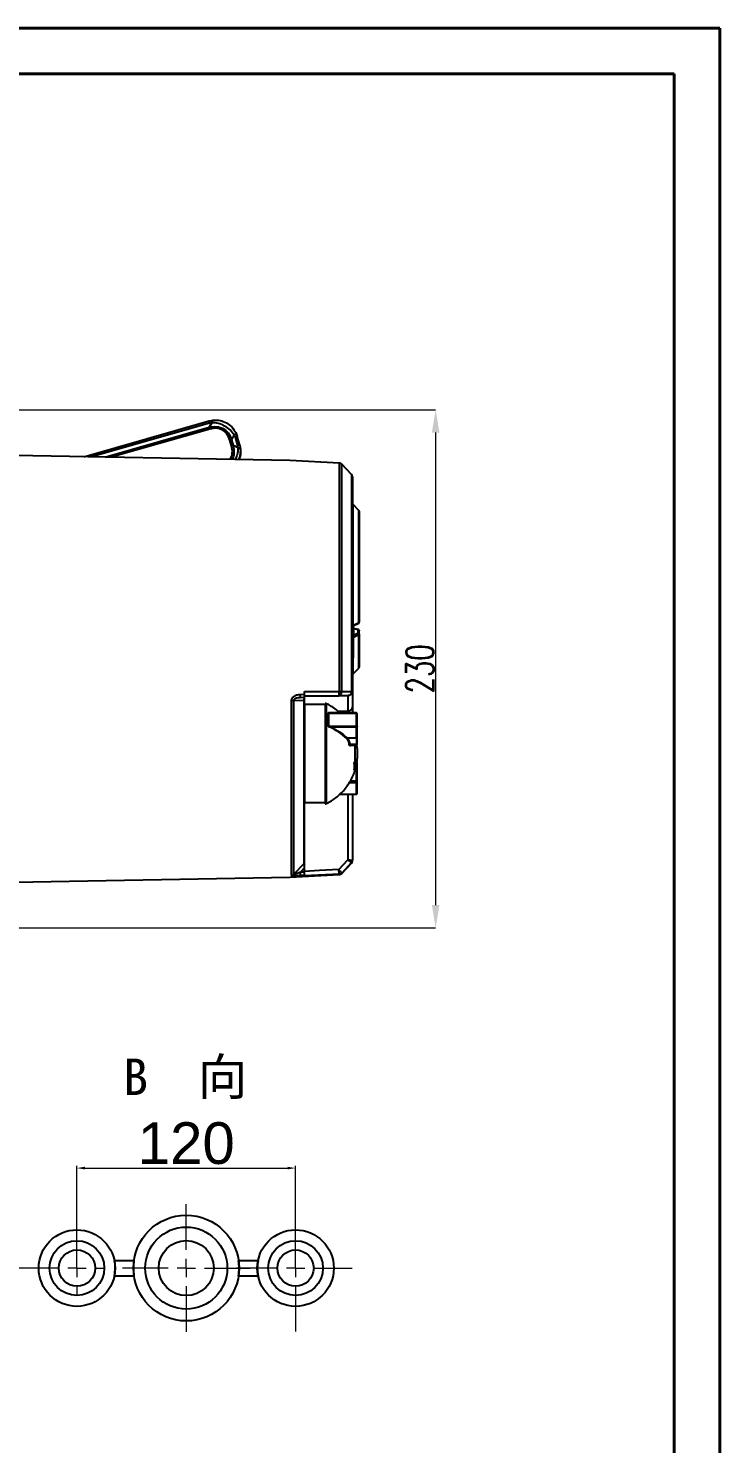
# Model space of a CAD drawing. Header units: millimetres. Extents: x 2379 to 4059, y 879 to 2067.
# Drawn here: x 3755 to 4059, y 1446 to 2067 of the extents above; entities that cross this region are included whole.
import ezdxf

# ---------------------------------------------------------------- set-up
doc = ezdxf.new("R2010")
doc.units = ezdxf.units.MM
doc.linetypes.add('CENTER2', pattern=[28.575, 19.05, -3.175, 3.175, -3.175])
for name, color, linetype, lineweight in [('AM_5', 3, 'Continuous', 25), ('FORMAT', 7, 'Continuous', 18), ('中心线', 1, 'CENTER2', 13), ('文字', 7, 'Continuous', 13), ('标注', 3, 'Continuous', 13), ('粗实线', 7, 'Continuous', 40)]:
    doc.layers.add(name, color=color, linetype=linetype, lineweight=lineweight)
doc.styles.add('SLDTEXTSTYLE1', font='txt.shx', dxfattribs={"width": 0.7, "bigfont": 'gbcbig.shx'})
doc.styles.get("Standard").update_dxf_attribs({"font": 'arial.ttf'})
doc.styles.add('STYLE1', font='txt.shx', dxfattribs={"width": 0.8, "height": 3, "bigfont": 'hzdx.shx'})
doc.dimstyles.new('AM_ISO', dxfattribs={"dimtxt": 3.5, "dimasz": 3.5, "dimexe": 1, "dimexo": 1, "dimgap": 1.5, "dimtad": 1, "dimdsep": 46, "dimtxsty": 'Standard', "dimcen": 0, "dimclrd": 256, "dimclre": 256, "dimclrt": 2, "dimadec": 0, "dimazin": 2, "dimtp": 0.1, "dimtm": 0.1, "dimtfac": 0.71, "dimtdec": 3, "dimtmove": 0, "dimatfit": 3, "dimfxl": 0, "dimlwd": -1, "dimlwe": -1, "dimarcsym": 0})
doc.dimstyles.new('SLDDIMSTYLE12$0', dxfattribs={"dimtxt": 12, "dimasz": 10, "dimexe": 0, "dimexo": 0.0625, "dimgap": 0.875, "dimtad": 1, "dimdec": 1, "dimlfac": 1.8, "dimrnd": 1e-09, "dimzin": 12, "dimdsep": 46, "dimtxsty": 'SLDTEXTSTYLE1', "dimcen": 0.09, "dimdle": 8.16, "dimclrd": 3, "dimclre": 3, "dimadec": 0, "dimazin": 3, "dimtfac": 1, "dimtdec": 1, "dimtofl": 0, "dimtmove": 0, "dimatfit": 3, "dimfxl": 0, "dimfrac": 2, "dimtolj": 1, "dimlwd": 5, "dimlwe": 5, "dimarcsym": 0})

# ---------------------------------------------------------------- blocks, each defined once
blk = doc.blocks.new('SW_CENTERMARKSYMBOL_14')
at = {"layer": 'FORMAT', "color": 0}
for p, q in [((0, 2), (0, 7)), ((-2, 0), (-7, 0)), ((0, 0), (-1, 0)), ((0, 0), (0, 1)), ((0, 0), (0, -1)), ((0, 0), (1, 0)), ((2, 0), (7, 0)), ((0, -2), (0, -7))]:
    blk.add_line(p, q, dxfattribs=at)
blk = doc.blocks.new('SW_CENTERMARKSYMBOL_15')
at = {"layer": 'FORMAT', "color": 0}
for p, q in [((0, 2), (0, 5)), ((-2, 0), (-6.49, 0)), ((0, 0), (-1, 0)), ((0, 0), (0, 1)), ((0, 0), (0, -1)), ((0, 0), (1, 0)), ((2, 0), (6.2, 0)), ((0, -2), (0, -6.94))]:
    blk.add_line(p, q, dxfattribs=at)
blk = doc.blocks.new('SW_CENTERMARKSYMBOL_16')
at = {"layer": 'FORMAT', "color": 0}
for p, q in [((0, 2), (0, 3)), ((-2, 0), (-8.18, 0)), ((0, 0), (-1, 0)), ((0, 0), (0, 1)), ((0, 0), (0, -1)), ((0, 0), (1, 0)), ((2, 0), (3, 0)), ((0, -2), (0, -3))]:
    blk.add_line(p, q, dxfattribs=at)
blk = doc.blocks.new('*D46')
at = {"layer": 'Defpoints', "color": 0, "transparency": 16777216}
for p in [(3872.76, 1566.84), (3776.76, 1522.94), (3872.76, 1522.94)]:
    blk.add_point(p, dxfattribs=at)
at = {"layer": '标注', "linetype": 'ByBlock', "transparency": 16777216}
for p, q in [((3776.76, 1523.94), (3776.76, 1567.84)), ((3780.26, 1566.84), (3869.26, 1566.84)), ((3872.76, 1523.94), (3872.76, 1567.84))]:
    blk.add_line(p, q, dxfattribs=at)
at = {"layer": '标注', "transparency": 16777216}
for points in [[(3780.26, 1567.42), (3780.26, 1566.25), (3776.76, 1566.84)], [(3869.26, 1567.42), (3869.26, 1566.25), (3872.76, 1566.84)]]:
    blk.add_solid(points, dxfattribs=at)
at = {"layer": '标注', "color": 2, "transparency": 16777216, "insert": (3824.76, 1577.67), "char_height": 8, "attachment_point": 5}
blk.add_mtext('\\A1;{\\H2.28571x;120}', dxfattribs=at)
blk = doc.blocks.new('*D34')
at = {"layer": 'AM_5', "color": 3, "lineweight": 5, "transparency": 16777216}
blk.add_line((3738.85, 1899.7), (3934.27, 1899.7), dxfattribs=at)
at = {"layer": 'AM_5', "color": 3, "linetype": 'Continuous', "lineweight": 5, "transparency": 16777216}
for p, q in [((3934.27, 1889.7), (3934.27, 1682.27)), ((3738.85, 1672.27), (3934.27, 1672.27))]:
    blk.add_line(p, q, dxfattribs=at)
at = {"layer": 'AM_5', "color": 3, "transparency": 16777216}
for points in [[(3932.6, 1889.7), (3935.93, 1889.7), (3934.27, 1899.7)], [(3932.6, 1682.27), (3935.93, 1682.27), (3934.27, 1672.27)]]:
    blk.add_solid(points, dxfattribs=at)
at = {"layer": 'Defpoints', "color": 0, "transparency": 16777216}
for p in [(3738.79, 1899.7), (3738.78, 1672.27), (3934.27, 1672.27)]:
    blk.add_point(p, dxfattribs=at)
at = {"layer": 'AM_5', "color": 0, "transparency": 16777216, "insert": (3927.39, 1785.99), "char_height": 12, "attachment_point": 5, "rotation": 90, "style": 'SLDTEXTSTYLE1'}
blk.add_mtext('\\A1;230', dxfattribs=at)

msp = doc.modelspace()

# ---------------------------------------------------------------- linework, layer by layer
at = {"color": 7, "linetype": 'Continuous', "lineweight": 25}
for p, q in [((3834.757, 1894.803), (3836.564, 1895.145)), ((3779.8, 1879.045), (3834.757, 1894.803)), ((3835.032, 1893.848), (3783.199, 1878.985)), ((3788.996, 1878.884), (3834.828, 1892.026)), ((3835.049, 1891.258), (3791.73, 1878.836)), ((3835.936, 1894.019), (3834.828, 1892.026)), ((3835.032, 1893.848), (3835.936, 1894.019)), ((3846.459, 1889.66), (3847.126, 1887.946)), ((3844.671, 1883.822), (3843.954, 1886.321)), ((3844.723, 1886.541), (3845.831, 1888.534)), ((3845.44, 1884.041), (3844.723, 1886.541)), ((3847.438, 1882.929), (3845.44, 1884.041)), ((3845.831, 1888.534), (3846.165, 1887.677)), ((3846.165, 1887.677), (3847.267, 1883.832)), ((3848.228, 1884.101), (3847.126, 1887.946)), ((3847.267, 1883.832), (3847.438, 1882.929)), ((3848.228, 1884.101), (3848.571, 1882.295)), ((3870.277, 1877.465), (3740.75, 1879.727)), ((3848.616, 1881.339), (3848.616, 1881.346)), ((3892.005, 1876.326), (3870.277, 1877.465)), ((3897.338, 1871.304), (3893.015, 1875.861)), ((3900.604, 1855.499), (3897.897, 1858.216)), ((3900.604, 1806.353), (3900.604, 1855.499)), ((3900.75, 1855.147), (3900.75, 1852.561)), ((3897.75, 1850.883), (3897.75, 1850.53)), ((3897.75, 1804.633), (3897.757, 1804.705)), ((3897.75, 1800.942), (3897.75, 1804.657)), ((3897.75, 1804.452), (3898.25, 1804.452)), ((3897.75, 1804.325), (3898.25, 1804.325)), ((3897.75, 1804.261), (3898.25, 1804.261)), ((3897.778, 1804.069), (3898.25, 1804.069)), ((3897.897, 1804.993), (3900.604, 1806.353)), ((3898.029, 1804.829), (3900.474, 1806.055)), ((3898.029, 1804.829), (3900.474, 1806.055)), ((3898.25, 1804.325), (3898.25, 1804.452)), ((3898.25, 1804.073), (3898.25, 1804.325)), ((3898.25, 1804.069), (3898.25, 1804.261)), ((3898.25, 1803.653), (3898.25, 1804.069)), ((3898.25, 1803.942), (3898.25, 1804.069)), ((3898.25, 1803.653), (3898.25, 1803.942)), ((3898.25, 1803.653), (3900.25, 1803.185)), ((3900.25, 1803.185), (3898.25, 1803.653)), ((3898.25, 1803.653), (3898.25, 1801.001)), ((3898.25, 1800.736), (3900.25, 1801.74)), ((3900.25, 1801.74), (3900.25, 1803.185)), ((3900.482, 1803.129), (3900.295, 1803.207)), ((3900.482, 1803.129), (3900.295, 1803.207)), ((3900.686, 1802.887), (3900.714, 1802.805)), ((3900.733, 1802.746), (3900.717, 1802.811)), ((3900.733, 1802.731), (3900.75, 1802.6)), ((3900.75, 1806.503), (3900.75, 1807.796)), ((3900.75, 1801.307), (3900.75, 1802.6)), ((3897.75, 1801.001), (3898.25, 1801.001)), ((3897.75, 1800.864), (3898.25, 1800.864)), ((3897.75, 1800.452), (3898.25, 1800.452)), ((3897.75, 1799.016), (3898.25, 1799.016)), ((3898.25, 1799.924), (3900.604, 1801.104)), ((3898.25, 1800.864), (3898.25, 1801.001)), ((3898.25, 1800.452), (3898.25, 1800.864)), ((3898.25, 1792.833), (3898.25, 1799.016)), ((3900.604, 1786.339), (3900.604, 1801.104)), ((3897.75, 1791.534), (3897.75, 1794.278)), ((3897.75, 1792.833), (3898.25, 1792.833)), ((3897.75, 1791.397), (3898.25, 1791.397)), ((3897.75, 1790.985), (3898.25, 1790.985)), ((3897.75, 1790.969), (3898.25, 1790.969)), ((3897.75, 1790.848), (3898.25, 1790.848)), ((3897.896, 1790.848), (3897.896, 1783.632)), ((3898.25, 1790.985), (3898.25, 1791.397)), ((3897.896, 1783.632), (3900.604, 1786.339)), ((3872.014, 1772.079), (3876.338, 1772.162)), ((3874.351, 1773.427), (3874.844, 1773.474)), ((3874.512, 1773.404), (3874.832, 1773.452)), ((3874.832, 1773.452), (3876.75, 1773.485)), ((3874.884, 1774.768), (3876.75, 1774.8)), ((3876.75, 1774.8), (3876.75, 1775.976)), ((3876.75, 1775.976), (3892.004, 1775.974)), ((3876.75, 1774.196), (3891.701, 1774.196)), ((3876.75, 1772.011), (3876.75, 1773.186)), ((3886.25, 1770.78), (3885.75, 1770.78)), ((3885.75, 1770.78), (3885.75, 1733.224)), ((3886.25, 1770.78), (3886.25, 1733.224)), ((3891.701, 1774.196), (3891.929, 1774.258)), ((3891.701, 1774.196), (3891.746, 1774.248)), ((3895.75, 1774.196), (3891.701, 1774.196)), ((3892.005, 1775.992), (3892.004, 1775.974)), ((3893.01, 1775.974), (3893.014, 1776.043)), ((3893.014, 1776.043), (3897.336, 1776.035)), ((3895.75, 1774.196), (3895.75, 1767.244)), ((3897.336, 1776.035), (3897.338, 1776.076)), ((3897.75, 1776.196), (3897.743, 1776.035)), ((3885.75, 1770.28), (3876.75, 1770.28)), ((3887.171, 1760.828), (3887.171, 1766.616)), ((3899.55, 1766.63), (3887.265, 1766.63)), ((3887.266, 1766.596), (3887.266, 1760.815)), ((3887.266, 1766.596), (3899.55, 1766.596)), ((3895.75, 1767.244), (3891.524, 1767.244)), ((3897.75, 1769.944), (3897.75, 1766.63)), ((3899.55, 1766.63), (3899.55, 1766.572)), ((3899.55, 1766.596), (3899.55, 1766.63)), ((3899.55, 1760.815), (3899.55, 1766.596)), ((3899.75, 1763.396), (3899.75, 1766.43)), ((3899.75, 1763.841), (3899.75, 1766.43)), ((3887.266, 1760.815), (3899.55, 1760.815)), ((3887.837, 1760.561), (3899.55, 1760.561)), ((3899.55, 1760.561), (3899.55, 1760.815)), ((3899.55, 1755.629), (3899.55, 1760.561)), ((3899.75, 1760.703), (3899.75, 1763.841)), ((3899.75, 1755.77), (3899.75, 1760.703)), ((3895.37, 1755.629), (3899.55, 1755.629)), ((3899.55, 1752.704), (3896.525, 1752.704)), ((3896.901, 1752.256), (3896.654, 1752.223)), ((3896.824, 1752.447), (3899.55, 1752.447)), ((3896.827, 1752.451), (3896.947, 1752.467)), ((3896.827, 1752.451), (3899.55, 1752.451)), ((3898.947, 1745.451), (3898.947, 1752.451)), ((3898.95, 1741.78), (3898.95, 1752.447)), ((3899.55, 1755.629), (3899.55, 1752.704)), ((3899.55, 1752.509), (3899.55, 1752.704)), ((3899.55, 1752.451), (3899.55, 1752.509)), ((3899.55, 1752.447), (3899.55, 1752.451)), ((3898.538, 1744.537), (3898.947, 1745.451)), ((3898.947, 1742.622), (3898.538, 1741.709)), ((3898.614, 1742.622), (3898.947, 1742.622)), ((3898.915, 1741.78), (3898.95, 1741.78)), ((3898.947, 1741.78), (3898.947, 1742.622)), ((3899.45, 1742.734), (3899.75, 1742.734)), ((3899.55, 1736.877), (3899.55, 1745.113)), ((3899.75, 1744.893), (3899.75, 1744.909)), ((3899.55, 1735.921), (3896.305, 1735.921)), ((3896.744, 1736.683), (3899.55, 1736.683)), ((3896.827, 1736.877), (3899.55, 1736.877)), ((3899.55, 1736.741), (3899.55, 1736.877)), ((3899.55, 1736.683), (3899.55, 1736.741)), ((3899.55, 1736.69), (3899.55, 1736.683)), ((3899.55, 1736.683), (3899.55, 1735.921)), ((3899.55, 1730.988), (3899.55, 1735.921)), ((3899.75, 1733.719), (3899.75, 1736.857)), ((3899.75, 1736.062), (3899.75, 1736.567)), ((3899.75, 1731.13), (3899.75, 1736.062)), ((3899.75, 1731.13), (3899.75, 1733.719)), ((3876.75, 1727.28), (3885.75, 1727.28)), ((3885.75, 1733.224), (3885.75, 1726.78)), ((3886.25, 1733.224), (3886.25, 1726.78)), ((3892.202, 1730.93), (3899.55, 1730.93)), ((3892.263, 1730.988), (3899.55, 1730.988)), ((3895.75, 1730.93), (3895.75, 1702.155)), ((3897.75, 1730.93), (3897.75, 1701.955)), ((3899.55, 1730.93), (3899.55, 1730.988)), ((3899.55, 1730.964), (3899.55, 1730.93)), ((3885.75, 1726.78), (3886.25, 1726.78)), ((3876.338, 1700.382), (3872.014, 1695.795)), ((3874.898, 1696.705), (3876.749, 1698.669)), ((3876.749, 1696.799), (3876.749, 1698.669)), ((3891.7, 1697.875), (3895.75, 1702.155)), ((3893.014, 1696.357), (3893.012, 1696.36)), ((3897.337, 1700.927), (3893.014, 1696.357)), ((3893.014, 1696.11), (3897.338, 1700.666)), ((3893.014, 1696.11), (3893.014, 1696.357)), ((3897.338, 1700.925), (3897.337, 1700.927)), ((3897.338, 1700.925), (3897.338, 1700.666)), ((3897.747, 1701.956), (3897.75, 1701.955)), ((3740.749, 1692.246), (3870.276, 1694.506)), ((3870.276, 1694.506), (3892.004, 1695.645)), ((3876.749, 1695.306), (3874.95, 1695.214)), ((3892.004, 1695.894), (3876.749, 1695.092)), ((3876.749, 1695.092), (3876.749, 1695.306)), ((3892.004, 1695.894), (3892.004, 1695.893)), ((3892.004, 1695.645), (3892.004, 1695.893))]:
    msp.add_line(p, q, dxfattribs=at)
at = {"color": 7, "linetype": 'Continuous', "lineweight": 25, "flags": 128}
for points in [[(3892.005, 1775.992), (3892.005, 1781.6), (3892.005, 1787.225), (3892.005, 1792.845), (3892.005, 1798.438), (3892.005, 1803.984), (3892.005, 1809.459), (3892.005, 1814.844), (3892.005, 1820.116), (3892.005, 1825.256), (3892.005, 1830.244), (3892.005, 1835.06), (3892.005, 1839.686), (3892.005, 1844.104), (3892.005, 1848.296), (3892.005, 1852.247), (3892.005, 1855.94), (3892.005, 1859.363), (3892.005, 1862.501), (3892.005, 1865.342), (3892.005, 1867.875), (3892.005, 1870.091), (3892.005, 1871.981), (3892.005, 1873.537), (3892.005, 1874.754), (3892.005, 1875.626), (3892.005, 1876.151), (3892.005, 1876.326)], [(3893.014, 1776.043), (3893.014, 1781.728), (3893.014, 1787.43), (3893.014, 1793.125), (3893.014, 1798.793), (3893.014, 1804.408), (3893.014, 1809.95), (3893.014, 1815.394), (3893.014, 1820.721), (3893.014, 1825.908), (3893.014, 1830.934), (3893.014, 1835.779), (3893.015, 1840.423), (3893.015, 1844.849), (3893.015, 1849.037), (3893.015, 1852.972), (3893.015, 1856.637), (3893.015, 1860.018), (3893.015, 1863.1), (3893.015, 1865.872), (3893.015, 1868.323), (3893.015, 1870.442), (3893.015, 1872.221), (3893.015, 1873.653), (3893.015, 1874.732), (3893.015, 1875.454), (3893.015, 1875.816), (3893.015, 1875.861)], [(3897.338, 1871.304), (3897.338, 1871.125), (3897.338, 1870.587), (3897.338, 1869.693), (3897.338, 1868.446), (3897.338, 1866.853), (3897.338, 1864.919), (3897.338, 1862.652), (3897.338, 1860.063), (3897.338, 1857.162), (3897.338, 1853.962), (3897.338, 1850.475), (3897.338, 1846.717), (3897.338, 1842.703), (3897.338, 1838.451), (3897.338, 1833.977), (3897.338, 1829.302), (3897.338, 1824.444), (3897.338, 1819.425), (3897.338, 1814.264), (3897.338, 1808.985), (3897.338, 1803.608), (3897.338, 1798.158), (3897.338, 1792.656), (3897.338, 1787.126), (3897.338, 1781.592), (3897.338, 1776.076)], [(3897.897, 1858.216), (3897.897, 1857.716), (3897.897, 1856.837), (3897.897, 1855.587), (3897.897, 1853.98), (3897.897, 1852.032), (3897.897, 1849.763), (3897.897, 1847.197), (3897.897, 1844.36), (3897.897, 1841.282), (3897.897, 1837.994), (3897.897, 1834.53), (3897.897, 1830.926), (3897.897, 1827.22), (3897.897, 1823.449), (3897.897, 1819.653), (3897.897, 1815.87), (3897.897, 1812.141), (3897.897, 1808.502), (3897.897, 1804.993)], [(3897.75, 1804.924), (3897.75, 1806.621), (3897.75, 1809.585), (3897.75, 1812.685), (3897.75, 1815.883), (3897.75, 1819.141), (3897.75, 1822.419), (3897.75, 1825.677), (3897.75, 1828.875), (3897.75, 1831.975), (3897.75, 1834.939), (3897.75, 1837.732), (3897.75, 1840.318), (3897.75, 1842.668), (3897.75, 1844.752), (3897.75, 1846.544), (3897.75, 1848.024), (3897.75, 1849.174), (3897.75, 1849.978), (3897.75, 1850.428), (3897.75, 1850.53)], [(3898.25, 1803.653), (3898.266, 1803.667), (3898.281, 1803.674), (3898.295, 1803.675), (3898.308, 1803.669), (3898.318, 1803.656), (3898.326, 1803.638)], [(3871.004, 1695.333), (3871.004, 1696.291), (3871.004, 1697.619), (3871.004, 1699.313), (3871.004, 1701.364), (3871.004, 1703.765), (3871.004, 1706.506), (3871.004, 1709.575), (3871.004, 1712.961), (3871.004, 1716.647), (3871.004, 1720.621), (3871.004, 1724.864), (3871.004, 1729.36), (3871.004, 1734.09), (3871.004, 1739.034), (3871.004, 1744.173), (3871.004, 1749.484), (3871.004, 1754.946), (3871.005, 1760.536), (3871.005, 1766.231), (3871.005, 1772.008)], [(3872.014, 1695.795), (3872.014, 1696.748), (3872.014, 1698.069), (3872.014, 1699.754), (3872.014, 1701.795), (3872.014, 1704.184), (3872.014, 1706.911), (3872.014, 1709.964), (3872.014, 1713.332), (3872.014, 1717), (3872.014, 1720.953), (3872.014, 1725.175), (3872.014, 1729.648), (3872.014, 1734.354), (3872.014, 1739.273), (3872.014, 1744.385), (3872.014, 1749.669), (3872.014, 1755.104), (3872.014, 1760.665), (3872.014, 1766.332), (3872.014, 1772.079)], [(3876.338, 1772.162), (3876.338, 1766.484), (3876.338, 1760.892), (3876.338, 1755.414), (3876.338, 1750.072), (3876.338, 1744.892), (3876.338, 1739.895), (3876.338, 1735.106), (3876.338, 1730.545), (3876.338, 1726.232), (3876.338, 1722.187), (3876.338, 1718.429), (3876.338, 1714.973), (3876.338, 1711.836), (3876.338, 1709.031), (3876.338, 1706.572), (3876.338, 1704.469), (3876.338, 1702.731), (3876.338, 1701.367), (3876.338, 1700.382)], [(3876.75, 1770.28), (3876.75, 1770.211), (3876.75, 1769.815), (3876.75, 1769.074), (3876.75, 1767.999), (3876.75, 1766.609), (3876.75, 1764.926), (3876.75, 1762.978), (3876.75, 1760.796), (3876.75, 1758.418), (3876.75, 1755.881), (3876.75, 1753.228), (3876.75, 1750.501), (3876.75, 1747.747), (3876.75, 1745.009), (3876.75, 1742.333), (3876.75, 1739.763), (3876.75, 1737.341), (3876.75, 1735.107), (3876.75, 1733.098), (3876.75, 1731.346), (3876.75, 1729.88), (3876.75, 1728.725), (3876.75, 1727.899), (3876.75, 1727.415), (3876.75, 1727.28)], [(3899.55, 1760.815), (3899.589, 1760.813), (3899.626, 1760.806), (3899.661, 1760.796), (3899.691, 1760.782), (3899.716, 1760.765), (3899.735, 1760.746), (3899.746, 1760.725), (3899.75, 1760.703)], [(3876.749, 1696.799), (3875.713, 1696.746), (3874.898, 1696.705)], [(3891.7, 1697.875), (3883.328, 1697.435), (3876.749, 1697.09)]]:
    msp.add_lwpolyline(points, dxfattribs=at)
at = {"color": 7, "linetype": 'Continuous', "lineweight": 25}
for centre, radius, start, end in [((3891.927, 1874.828), 1.5, 43.499688, 86.999689), ((3896.25, 1870.272), 1.5, 359.999688, 43.499688), ((3898.248, 1858.568), 0.498, 180.016099, 225.117046), ((3900.253, 1855.147), 0.497, 0.018818, 45.136394), ((3900.25, 1855.147), 0.5, 359.999688, 44.795922), ((3897.944, 1804.8), 0.198, 103.884157, 168.008957), ((3900.29, 1803.159), 0.0477, 83.569529, 147.173283), ((3900.281, 1801.27), 0.47, 4.401638, 93.810949), ((3900.485, 1803.102), 0.0277, 97.120508, 149.187288), ((3900.25, 1806.503), 0.5, 296.630121, 359.999688), ((3900.558, 1806.545), 0.197, 283.446815, 347.663208), ((3898.136, 1801.17), 0.386, 180.219672, 206.015382), ((3900.501, 1801.332), 0.25, 294.151262, 354.20295), ((3898.25, 1783.278), 0.5, 134.999688, 179.999688), ((3900.25, 1786.692), 0.5, 314.999688, 359.999688), ((3871.014, 1779.072), 7.063, 269.92223, 278.138723), ((3868.635, 1774.357), 6.263, 351.68842, 3.755699), ((3878.013, 1772.083), 1.677, 138.870293, 177.29865), ((3892.507, 1785.847), 9.886, 267.082998, 272.916374), ((3892.015, 1785.709), 9.717, 269.937468, 275.900598), ((3897.54, 1777.866), 1.842, 263.65489, 276.344486), ((3897.381, 1776.696), 0.622, 266.060116, 306.402624), ((3887.266, 1766.829), 0.233, 246.022236, 270.18014), ((3899.566, 1766.412), 0.185, 5.85563, 94.849599), ((3887.265, 1761.146), 0.331, 253.519876, 270.278324), ((3888.222, 1760.259), 0.49, 141.829258, 172.120898), ((3879.156, 1739.071), 22.921, 45.547223, 68.015613), ((3899.575, 1760.738), 0.179, 261.950222, 348.577936), ((3895.504, 1755.354), 0.305, 116.010002, 165.059265), ((3896.497, 1753.17), 0.467, 252.264657, 273.464573), ((3896.847, 1752.256), 0.196, 95.789009, 189.850343), ((3899.575, 1755.806), 0.179, 261.950222, 348.577936), ((3899.596, 1752.477), 0.232, 48.458885, 101.560817), ((3899.55, 1752.651), 0.2, 269.987218, 359.987213), ((3899.55, 1752.647), 0.2, 269.999688, 359.999688), ((3887.021, 1743.123), 11.604, 352.999328, 7.000049), ((3899.6, 1738.576), 1.7, 268.315682, 275.063436), ((3899.553, 1736.886), 0.196, 268.95412, 358.91449), ((3899.575, 1736.098), 0.179, 261.950222, 348.577936), ((3899.575, 1731.165), 0.179, 261.950222, 348.577936), ((3899.565, 1731.149), 0.185, 265.149777, 354.143747), ((3848.215, 1695.022), 26.736, 0.412395, 3.608609), ((3884.87, 1708.641), 11.875, 224.069657, 226.858184), ((3891.922, 1697.396), 1.504, 273.137915, 316.448557), ((3891.926, 1697.393), 1.502, 272.977262, 316.402157), ((3896.244, 1701.958), 1.502, 316.655435, 359.931586), ((3896.256, 1701.955), 1.493, 316.393454, 359.985939), ((3896.25, 1701.699), 1.5, 316.499688, 359.999688), ((3870.927, 1696.837), 1.506, 272.929592, 316.193087), ((3891.926, 1697.142), 1.5, 272.999688, 316.499688)]:
    msp.add_arc(centre, radius, start, end, dxfattribs=at)
for points, knots in [([(3836.564, 1895.145), (3836.437, 1895.086), (3836.182, 1894.968), (3836.018, 1894.337), (3835.936, 1894.019)], [0, 0, 0, 0, 0.4968674, 1, 1, 1, 1]), ([(3836.564, 1895.145), (3837.585, 1895.153), (3839.593, 1895.168), (3842.425, 1894.051), (3844.873, 1892.242), (3845.924, 1890.53), (3846.459, 1889.66)], [0, 0, 0, 0, 0.2543758, 0.4999836, 0.7457388, 1, 1, 1, 1]), ([(3834.828, 1892.026), (3835.949, 1892.208), (3838.034, 1892.547), (3841.027, 1891.573), (3843.456, 1889.554), (3844.279, 1887.597), (3844.723, 1886.541)], [0, 0, 0, 0, 0.2680966, 0.49882268, 0.72946368, 1, 1, 1, 1]), ([(3843.954, 1886.321), (3843.577, 1887.3), (3843.039, 1888.698), (3841.705, 1890.094), (3840.628, 1890.849), (3839.415, 1891.357), (3837.531, 1891.739), (3836.07, 1891.456), (3835.049, 1891.258)], [0, 0, 0, 0, 0.2715623, 0.3875926, 0.5011305, 0.6146375, 0.7308194, 1, 1, 1, 1]), ([(3845.831, 1888.534), (3845.258, 1889.335), (3844.131, 1890.912), (3841.648, 1892.673), (3838.844, 1893.841), (3836.911, 1893.96), (3835.936, 1894.019)], [0, 0, 0, 0, 0.2541572, 0.5000143, 0.7476258, 1, 1, 1, 1]), ([(3846.459, 1889.66), (3846.475, 1889.521), (3846.507, 1889.243), (3846.056, 1888.77), (3845.831, 1888.534)], [0, 0, 0, 0, 0.5000023, 1, 1, 1, 1]), ([(3843.984, 1877.924), (3844.066, 1878.035), (3844.402, 1878.496), (3844.76, 1879.459), (3845.159, 1881.333), (3844.872, 1882.798), (3844.671, 1883.822)], [0, 0, 0, 0, 0.0674485, 0.2795451, 0.496596, 1, 1, 1, 1]), ([(3845.44, 1884.041), (3845.596, 1882.941), (3845.887, 1880.893), (3845.439, 1878.659), (3844.809, 1877.917), (3844.804, 1877.91)], [0, 0, 0, 0, 0.53543802, 0.99577551, 1, 1, 1, 1]), ([(3847.438, 1882.929), (3847.393, 1881.941), (3847.315, 1880.214), (3846.56, 1878.583), (3846.236, 1877.885)], [0, 0, 0, 0, 0.5719725, 1, 1, 1, 1]), ([(3848.57, 1882.295), (3848.511, 1882.423), (3848.39, 1882.68), (3847.757, 1882.846), (3847.438, 1882.929)], [0, 0, 0, 0, 0.4968676, 1, 1, 1, 1]), ([(3848.571, 1882.295), (3848.612, 1881.264), (3848.675, 1879.726), (3848.07, 1878.32), (3847.87, 1877.856)], [0, 0, 0, 0, 0.6705708, 1, 1, 1, 1]), ([(3847.873, 1877.856), (3848.078, 1878.316), (3848.57, 1879.423), (3848.536, 1880.636), (3848.516, 1881.345)], [0, 0, 0, 0, 0.4149051, 1, 1, 1, 1]), ([(3900.75, 1820.985), (3900.75, 1822.24), (3900.75, 1824.749), (3900.75, 1828.46), (3900.75, 1831.184), (3900.75, 1832.974), (3900.75, 1833.895), (3900.75, 1834.802), (3900.75, 1835.696), (3900.75, 1836.575), (3900.75, 1837.165), (3900.75, 1837.578), (3900.75, 1838.054), (3900.75, 1838.769), (3900.75, 1839.585), (3900.75, 1840.293), (3900.75, 1840.977), (3900.75, 1841.661), (3900.75, 1842.148), (3900.75, 1842.885), (3900.75, 1843.768), (3900.75, 1844.936), (3900.75, 1845.917), (3900.75, 1846.754), (3900.75, 1847.397), (3900.75, 1847.907), (3900.75, 1848.342), (3900.75, 1848.755), (3900.75, 1849.157), (3900.75, 1849.434), (3900.75, 1849.812), (3900.75, 1850.231), (3900.75, 1850.753), (3900.75, 1851.191), (3900.75, 1851.515), (3900.75, 1851.747), (3900.75, 1851.907), (3900.75, 1852.053), (3900.75, 1852.15), (3900.75, 1852.227), (3900.75, 1852.304), (3900.75, 1852.408), (3900.75, 1852.498), (3900.75, 1852.544), (3900.75, 1852.561)], [0, 0, 0, 0, 0.0803647, 0.1607294, 0.2410941, 0.2624684, 0.283842, 0.3052151, 0.3265873, 0.3479574, 0.3693255, 0.3704427, 0.3788854, 0.405204, 0.4251182, 0.4428013, 0.4618483, 0.4808946, 0.4999402, 0.5035205, 0.5449145, 0.57896, 0.6143836, 0.643615, 0.6685119, 0.6871043, 0.7041218, 0.7223404, 0.7405585, 0.758776, 0.762108, 0.7964253, 0.8245029, 0.853496, 0.8824879, 0.8971785, 0.9118685, 0.9265578, 0.9412466, 0.9442716, 0.9541998, 0.9705965, 0.9890576, 1, 1, 1, 1]), ([(3900.75, 1812.806), (3900.75, 1812.967), (3900.75, 1813.441), (3900.75, 1813.937), (3900.75, 1814.413), (3900.75, 1814.969), (3900.75, 1815.813), (3900.75, 1816.773), (3900.75, 1818.46), (3900.75, 1819.852), (3900.75, 1820.985)], [0, 0, 0, 0, 0.0605828, 0.1780059, 0.1845972, 0.2371842, 0.3838571, 0.4956302, 0.5891103, 1, 1, 1, 1]), ([(3900.75, 1807.796), (3900.75, 1808.091), (3900.75, 1808.683), (3900.75, 1809.585), (3900.75, 1810.418), (3900.75, 1810.955), (3900.75, 1811.183)], [0, 0, 0, 0, 0.267189, 0.5343632, 0.8015234, 1, 1, 1, 1]), ([(3897.881, 1803.932), (3897.853, 1803.959), (3897.796, 1804.012), (3897.772, 1804.076), (3897.76, 1804.108)], [0, 0, 0, 0, 0.5052965, 1, 1, 1, 1]), ([(3897.861, 1803.93), (3897.861, 1803.938), (3897.862, 1803.952), (3897.844, 1803.964), (3897.815, 1803.963), (3897.787, 1803.952), (3897.774, 1803.946)], [0, 0, 0, 0, 0.2336109, 0.4844564, 0.7436939, 1, 1, 1, 1]), ([(3897.779, 1804.678), (3897.784, 1804.678), (3897.804, 1804.675), (3897.872, 1804.736), (3897.974, 1804.796), (3898.026, 1804.827)], [0, 0, 0, 0, 0.1601422, 0.5688581, 1, 1, 1, 1]), ([(3897.861, 1803.93), (3897.886, 1803.9), (3897.939, 1803.837), (3898.069, 1803.73), (3898.178, 1803.684), (3898.25, 1803.653)], [0, 0, 0, 0, 0.233085, 0.4930073, 1, 1, 1, 1]), ([(3898.021, 1804.827), (3898.019, 1804.825), (3898, 1804.81), (3897.968, 1804.812), (3897.928, 1804.828), (3897.904, 1804.876), (3897.896, 1804.937), (3897.896, 1804.974), (3897.897, 1804.993)], [0, 0, 0, 0, 0.02846283, 0.31204876, 0.56943896, 0.79305666, 0.89635991, 1, 1, 1, 1]), ([(3900.25, 1803.185), (3900.29, 1803.178), (3900.362, 1803.164), (3900.43, 1803.131), (3900.461, 1803.116)], [0, 0, 0, 0, 0.5446681, 1, 1, 1, 1]), ([(3900.578, 1801.307), (3900.563, 1801.351), (3900.53, 1801.446), (3900.448, 1801.575), (3900.35, 1801.68), (3900.282, 1801.72), (3900.25, 1801.74)], [0, 0, 0, 0, 0.239538, 0.5175571, 0.7682031, 1, 1, 1, 1]), ([(3900.461, 1803.116), (3900.504, 1803.088), (3900.593, 1803.03), (3900.678, 1802.905), (3900.738, 1802.759), (3900.745, 1802.659), (3900.75, 1802.6)], [0, 0, 0, 0, 0.2427138, 0.5154318, 0.7146901, 1, 1, 1, 1]), ([(3900.461, 1803.063), (3900.503, 1803.038), (3900.593, 1802.986), (3900.678, 1802.874), (3900.738, 1802.743), (3900.745, 1802.653), (3900.75, 1802.6)], [0, 0, 0, 0, 0.2421389, 0.5153871, 0.7139591, 1, 1, 1, 1]), ([(3900.473, 1806.057), (3900.485, 1806.063), (3900.517, 1806.08), (3900.556, 1806.127), (3900.598, 1806.213), (3900.601, 1806.298), (3900.604, 1806.353)], [0, 0, 0, 0, 0.1405401, 0.3746799, 0.5898936, 1, 1, 1, 1]), ([(3900.732, 1802.751), (3900.733, 1802.748), (3900.75, 1802.7), (3900.75, 1802.648), (3900.75, 1802.6)], [0, 0, 0, 0, 0.0659147, 1, 1, 1, 1]), ([(3898.25, 1795.856), (3898.25, 1796.479), (3898.25, 1797.724), (3898.25, 1799.194), (3898.25, 1800.13), (3898.25, 1800.644), (3898.25, 1800.954), (3898.25, 1800.985), (3898.25, 1801.001)], [0, 0, 0, 0, 0.25015941, 0.49958066, 0.62466902, 0.74973011, 0.87480959, 1, 1, 1, 1]), ([(3898.25, 1799.016), (3898.25, 1799.339), (3898.25, 1799.742), (3898.25, 1800.17), (3898.25, 1800.352), (3898.25, 1800.412), (3898.25, 1800.452)], [0, 0, 0, 0, 0.4996211, 0.6251499, 0.7494732, 1, 1, 1, 1]), ([(3898.25, 1790.848), (3898.25, 1790.851), (3898.25, 1790.858), (3898.25, 1790.945), (3898.25, 1791.174), (3898.25, 1791.695), (3898.25, 1792.647), (3898.25, 1794.088), (3898.25, 1795.266), (3898.25, 1795.856)], [0, 0, 0, 0, 0.06265322, 0.12530292, 0.25030366, 0.37521459, 0.50021885, 0.74968949, 1, 1, 1, 1]), ([(3900.604, 1801.104), (3900.604, 1801.136), (3900.604, 1801.201), (3900.587, 1801.271), (3900.578, 1801.307)], [0, 0, 0, 0, 0.4935537, 1, 1, 1, 1]), ([(3898.25, 1791.397), (3898.25, 1791.437), (3898.25, 1791.497), (3898.25, 1791.676), (3898.25, 1792.106), (3898.25, 1792.51), (3898.25, 1792.833)], [0, 0, 0, 0, 0.2505117, 0.3752446, 0.5001647, 1, 1, 1, 1]), ([(3871.005, 1772.008), (3871.025, 1772.218), (3871.067, 1772.651), (3871.386, 1773.233), (3871.823, 1773.737), (3872.525, 1774.242), (3873.557, 1774.668), (3874.43, 1774.733), (3874.884, 1774.768)], [0, 0, 0, 0, 0.12078624, 0.24907603, 0.37313457, 0.50137525, 0.74046612, 1, 1, 1, 1]), ([(3872.014, 1772.079), (3872.016, 1772.146), (3872.019, 1772.28), (3872.103, 1772.474), (3872.232, 1772.649), (3872.576, 1772.963), (3873.351, 1773.311), (3874.081, 1773.369), (3874.512, 1773.404)], [0, 0, 0, 0, 0.0635988, 0.1268625, 0.1941501, 0.267332, 0.5677277, 1, 1, 1, 1]), ([(3876.338, 1772.162), (3876.444, 1772.144), (3876.612, 1772.115), (3876.729, 1772.061), (3876.743, 1772.029), (3876.75, 1772.011)], [0, 0, 0, 0, 0.4463965, 0.7099365, 1, 1, 1, 1]), ([(3876.75, 1773.485), (3876.75, 1773.492), (3876.75, 1773.506), (3876.75, 1773.621), (3876.75, 1773.858), (3876.75, 1774.271), (3876.75, 1774.626), (3876.75, 1774.8)], [0, 0, 0, 0, 0.150225, 0.2871088, 0.5005337, 0.7538342, 1, 1, 1, 1]), ([(3876.75, 1773.186), (3876.75, 1773.275), (3876.75, 1773.452), (3876.75, 1773.474), (3876.75, 1773.485)], [0, 0, 0, 0, 0.5015357, 1, 1, 1, 1]), ([(3876.749, 1701.442), (3876.749, 1701.832), (3876.749, 1702.274), (3876.749, 1702.973), (3876.749, 1703.2), (3876.749, 1703.437), (3876.749, 1703.684), (3876.749, 1703.942), (3876.749, 1704.13), (3876.75, 1704.312), (3876.75, 1704.634), (3876.75, 1705.153), (3876.75, 1705.785), (3876.75, 1706.367), (3876.75, 1706.863), (3876.75, 1707.291), (3876.75, 1707.629), (3876.75, 1707.975), (3876.75, 1708.329), (3876.75, 1708.691), (3876.75, 1708.95), (3876.75, 1709.201), (3876.75, 1709.721), (3876.75, 1710.594), (3876.75, 1711.703), (3876.75, 1712.984), (3876.75, 1714.384), (3876.75, 1715.786), (3876.75, 1716.671), (3876.75, 1717.446), (3876.75, 1718.321), (3876.75, 1719.522), (3876.75, 1720.568), (3876.75, 1721.434), (3876.75, 1722.108), (3876.75, 1722.791), (3876.75, 1723.484), (3876.75, 1724.185), (3876.75, 1724.68), (3876.75, 1725.124), (3876.75, 1726.573), (3876.75, 1729.087), (3876.75, 1732.637), (3876.75, 1736.069), (3876.75, 1739.471), (3876.75, 1743.137), (3876.75, 1748.217), (3876.75, 1755.061), (3876.75, 1763.397), (3876.75, 1769.14), (3876.75, 1772.011)], [0, 0, 0, 0, 0.0669054, 0.0756699, 0.0844343, 0.0931986, 0.1019628, 0.110727, 0.119491, 0.1204246, 0.1282783, 0.1499631, 0.1666235, 0.1807533, 0.1958166, 0.2037808, 0.2117449, 0.219709, 0.2276731, 0.2356371, 0.2436011, 0.2444503, 0.2516161, 0.2765316, 0.2974645, 0.315335, 0.3470796, 0.3706379, 0.3847586, 0.3894352, 0.4071383, 0.4252052, 0.4432721, 0.4527358, 0.4621996, 0.4716633, 0.481127, 0.4905907, 0.5000544, 0.5009281, 0.5082098, 0.5573213, 0.596775, 0.6369947, 0.6768853, 0.7110643, 0.7564848, 0.8376565, 0.9188283, 1, 1, 1, 1]), ([(3892.244, 1766.63), (3892.229, 1766.646), (3891.61, 1767.292), (3890.208, 1768.375), (3888.25, 1769.749), (3886.892, 1770.431), (3886.311, 1770.722)], [0, 0, 0, 0, 0.0091918, 0.3708214, 0.7305516, 1, 1, 1, 1]), ([(3891.746, 1774.248), (3891.766, 1774.265), (3891.823, 1774.31), (3891.905, 1774.661), (3891.979, 1775.237), (3891.996, 1775.727), (3892.004, 1775.974)], [0, 0, 0, 0, 0.1562523, 0.4311744, 0.7127035, 1, 1, 1, 1]), ([(3891.929, 1774.258), (3892.006, 1774.272), (3892.24, 1774.318), (3892.582, 1774.662), (3892.902, 1775.236), (3892.974, 1775.727), (3893.01, 1775.974)], [0, 0, 0, 0, 0.138581, 0.419261, 0.7066865, 1, 1, 1, 1]), ([(3897.336, 1776.035), (3897.297, 1775.781), (3897.219, 1775.279), (3896.835, 1774.676), (3896.329, 1774.272), (3895.942, 1774.221), (3895.75, 1774.196)], [0, 0, 0, 0, 0.2577147, 0.5100976, 0.7565093, 1, 1, 1, 1]), ([(3897.743, 1776.035), (3897.699, 1775.797), (3897.606, 1775.305), (3897.164, 1774.726), (3896.663, 1774.392), (3896.192, 1774.225), (3895.904, 1774.206), (3895.75, 1774.196)], [0, 0, 0, 0, 0.24183895, 0.49912391, 0.70899919, 0.84445044, 1, 1, 1, 1]), ([(3887.171, 1766.616), (3887.172, 1766.625), (3887.174, 1766.642), (3887.195, 1766.668), (3887.263, 1766.69), (3887.445, 1766.676), (3887.62, 1766.611), (3887.737, 1766.568)], [0, 0, 0, 0, 0.0577492, 0.1171536, 0.2515259, 0.5011744, 1, 1, 1, 1]), ([(3887.633, 1766.605), (3887.597, 1766.611), (3887.505, 1766.628), (3887.388, 1766.633), (3887.302, 1766.626), (3887.274, 1766.612), (3887.267, 1766.603), (3887.267, 1766.599), (3887.266, 1766.596)], [0, 0, 0, 0, 0.2547299, 0.6618691, 0.8675208, 0.9398473, 0.9708547, 1, 1, 1, 1]), ([(3897.75, 1769.944), (3897.726, 1769.637), (3897.679, 1769.022), (3897.358, 1768.301), (3896.983, 1767.809), (3896.629, 1767.507), (3896.215, 1767.289), (3895.905, 1767.259), (3895.75, 1767.244)], [0, 0, 0, 0, 0.249084, 0.4984155, 0.627822, 0.7492339, 0.8744041, 1, 1, 1, 1]), ([(3887.737, 1760.326), (3887.621, 1760.382), (3887.446, 1760.466), (3887.263, 1760.628), (3887.195, 1760.728), (3887.174, 1760.788), (3887.172, 1760.815), (3887.171, 1760.828)], [0, 0, 0, 0, 0.4973637, 0.7473602, 0.8823614, 0.9420119, 1, 1, 1, 1]), ([(3887.266, 1760.815), (3887.267, 1760.811), (3887.267, 1760.804), (3887.274, 1760.787), (3887.303, 1760.752), (3887.389, 1760.698), (3887.573, 1760.624), (3887.733, 1760.586), (3887.837, 1760.561)], [0, 0, 0, 0, 0.0199494, 0.0412107, 0.0909977, 0.2333785, 0.5006511, 1, 1, 1, 1]), ([(3899.75, 1760.666), (3899.75, 1760.758), (3899.75, 1760.94), (3899.75, 1761.314), (3899.75, 1761.498)], [0, 0, 0, 0, 0.5088221, 1, 1, 1, 1]), ([(3899.75, 1754.932), (3899.75, 1755.324), (3899.75, 1756.117), (3899.75, 1757.551), (3899.75, 1759.091), (3899.75, 1760.152), (3899.75, 1760.677)], [0, 0, 0, 0, 0.2473879, 0.5, 0.7526121, 1, 1, 1, 1]), ([(3896.354, 1752.726), (3896.331, 1752.988), (3896.283, 1753.513), (3896.014, 1754.272), (3895.654, 1754.933), (3895.357, 1755.267), (3895.209, 1755.433)], [0, 0, 0, 0, 0.24981235, 0.49984454, 0.75023976, 1, 1, 1, 1]), ([(3895.37, 1755.629), (3895.53, 1755.435), (3895.831, 1755.068), (3896.196, 1754.341), (3896.456, 1753.538), (3896.502, 1752.977), (3896.525, 1752.704)], [0, 0, 0, 0, 0.2650194, 0.5000669, 0.7573424, 1, 1, 1, 1]), ([(3896.654, 1752.223), (3896.621, 1752.231), (3896.555, 1752.248), (3896.473, 1752.344), (3896.419, 1752.444), (3896.385, 1752.533), (3896.361, 1752.629), (3896.357, 1752.694), (3896.354, 1752.726)], [0, 0, 0, 0, 0.24960183, 0.49829619, 0.62558928, 0.74862866, 0.87572186, 1, 1, 1, 1]), ([(3896.525, 1752.704), (3896.527, 1752.689), (3896.532, 1752.655), (3896.558, 1752.605), (3896.596, 1752.556), (3896.656, 1752.504), (3896.725, 1752.469), (3896.786, 1752.453), (3896.817, 1752.451), (3896.827, 1752.451)], [0, 0, 0, 0, 0.0985259, 0.2116632, 0.3444444, 0.5000064, 0.7493767, 0.9135439, 1, 1, 1, 1]), ([(3897.604, 1752.447), (3897.549, 1752.403), (3897.364, 1752.25), (3897.093, 1752.253), (3896.901, 1752.256)], [0, 0, 0, 0, 0.293654, 1, 1, 1, 1]), ([(3898.935, 1741.844), (3899.114, 1742.453), (3899.549, 1743.943), (3899.905, 1746.401), (3900.005, 1749.164), (3899.916, 1751.202), (3899.702, 1752.286), (3899.668, 1752.46)], [0, 0, 0, 0, 0.1773931, 0.4334028, 0.6911236, 0.9505096, 1, 1, 1, 1]), ([(3899.75, 1752.651), (3899.75, 1752.923), (3899.75, 1753.478), (3899.75, 1754.33), (3899.75, 1755.131), (3899.75, 1755.56), (3899.75, 1755.77)], [0, 0, 0, 0, 0.24558897, 0.5, 0.75441103, 1, 1, 1, 1]), ([(3886.265, 1726.818), (3886.658, 1727.007), (3887.778, 1727.545), (3889.525, 1728.673), (3891.5, 1730.194), (3893.347, 1731.964), (3895.031, 1733.955), (3896.52, 1736.147), (3897.757, 1738.524), (3898.561, 1740.421), (3898.853, 1741.542), (3898.917, 1741.789)], [0, 0, 0, 0, 0.0647369, 0.184574, 0.3082168, 0.4349126, 0.5640589, 0.6951798, 0.827906, 0.9619593, 1, 1, 1, 1]), ([(3899.75, 1741.79), (3899.75, 1742), (3899.75, 1742.429), (3899.75, 1743.23), (3899.75, 1744.083), (3899.75, 1744.637), (3899.75, 1744.909)], [0, 0, 0, 0, 0.245589, 0.5, 0.754411, 1, 1, 1, 1]), ([(3899.75, 1736.883), (3899.75, 1737.408), (3899.75, 1738.469), (3899.75, 1740.009), (3899.75, 1741.443), (3899.75, 1742.236), (3899.75, 1742.628)], [0, 0, 0, 0, 0.2473879, 0.5, 0.7526121, 1, 1, 1, 1]), ([(3874.898, 1696.705), (3874.793, 1696.664), (3874.231, 1696.446), (3873.386, 1696.14), (3872.68, 1695.906), (3872.442, 1695.84), (3872.432, 1695.837), (3872.396, 1695.828), (3872.273, 1695.796), (3872.126, 1695.766), (3872.021, 1695.764), (3872.016, 1695.785), (3872.014, 1695.795)], [0, 0, 0, 0, 0.09384328, 0.49978088, 0.74913681, 0.74953243, 0.75240386, 0.76012185, 0.78835666, 0.88792993, 0.94394913, 1, 1, 1, 1]), ([(3876.338, 1700.382), (3876.456, 1700.539), (3876.694, 1700.854), (3876.731, 1701.246), (3876.749, 1701.442)], [0, 0, 0, 0, 0.4980025, 1, 1, 1, 1]), ([(3876.749, 1698.669), (3876.749, 1698.896), (3876.749, 1699.35), (3876.749, 1699.768), (3876.749, 1699.976)], [0, 0, 0, 0, 0.5011047, 1, 1, 1, 1]), ([(3876.749, 1695.306), (3876.749, 1695.343), (3876.749, 1695.419), (3876.749, 1695.753), (3876.749, 1696.127), (3876.749, 1696.478), (3876.749, 1696.689), (3876.749, 1696.799)], [0, 0, 0, 0, 0.2464434, 0.4994501, 0.7124688, 0.8495561, 1, 1, 1, 1]), ([(3876.749, 1699.976), (3876.749, 1700.243), (3876.749, 1700.643), (3876.749, 1701.047), (3876.749, 1701.255), (3876.749, 1701.361), (3876.749, 1701.417), (3876.749, 1701.435), (3876.749, 1701.44), (3876.749, 1701.442)], [0, 0, 0, 0, 0.49931029, 0.74955762, 0.87189562, 0.95986739, 0.9876457, 0.99575085, 1, 1, 1, 1]), ([(3893.012, 1696.36), (3892.98, 1696.396), (3892.917, 1696.469), (3892.6, 1696.835), (3892.181, 1697.32), (3891.86, 1697.691), (3891.7, 1697.875)], [0, 0, 0, 0, 0.25782221, 0.51024591, 0.75660124, 1, 1, 1, 1]), ([(3892.004, 1695.894), (3891.997, 1695.942), (3891.982, 1696.037), (3891.909, 1696.516), (3891.811, 1697.15), (3891.737, 1697.634), (3891.7, 1697.875)], [0, 0, 0, 0, 0.25782223, 0.51024593, 0.75660125, 1, 1, 1, 1]), ([(3895.75, 1702.155), (3895.906, 1702.139), (3896.199, 1702.11), (3896.678, 1702.063), (3897.184, 1702.011), (3897.625, 1701.968), (3897.707, 1701.96), (3897.747, 1701.956)], [0, 0, 0, 0, 0.1555103, 0.2909588, 0.5009118, 0.7579139, 1, 1, 1, 1]), ([(3895.75, 1702.155), (3895.945, 1702.004), (3896.338, 1701.7), (3896.85, 1701.303), (3897.233, 1701.007), (3897.302, 1700.954), (3897.337, 1700.927)], [0, 0, 0, 0, 0.2433749, 0.4897347, 0.7422013, 1, 1, 1, 1]), ([(3874.95, 1695.214), (3874.489, 1695.193), (3873.6, 1695.153), (3872.55, 1695.144), (3871.836, 1695.162), (3871.386, 1695.196), (3871.064, 1695.25), (3871.024, 1695.306), (3871.004, 1695.333)], [0, 0, 0, 0, 0.2593479, 0.4990824, 0.6285124, 0.7489001, 0.8765066, 1, 1, 1, 1])]:
    msp.add_open_spline(points, degree=3, knots=knots, dxfattribs=at)
for points in [[(3834.757, 1894.803), (3834.769, 1894.761), (3834.794, 1894.677), (3834.953, 1894.124), (3835.032, 1893.848)], [(3835.049, 1891.258), (3835.027, 1891.332), (3834.985, 1891.48), (3834.925, 1891.691), (3834.87, 1891.88), (3834.842, 1891.977), (3834.828, 1892.026)], [(3844.723, 1886.541), (3844.675, 1886.527), (3844.578, 1886.499), (3844.388, 1886.445), (3844.177, 1886.385), (3844.029, 1886.342), (3843.954, 1886.321)], [(3845.44, 1884.041), (3845.391, 1884.028), (3845.294, 1884), (3845.104, 1883.946), (3844.894, 1883.886), (3844.745, 1883.843), (3844.671, 1883.822)], [(3847.126, 1887.946), (3847.083, 1887.935), (3846.996, 1887.913), (3846.442, 1887.756), (3846.165, 1887.677)], [(3848.228, 1884.101), (3848.185, 1884.09), (3848.099, 1884.068), (3847.544, 1883.911), (3847.267, 1883.832)], [(3897.75, 1870.272), (3897.75, 1870.182), (3897.75, 1870.001), (3897.75, 1868.546), (3897.75, 1866.241), (3897.75, 1863.026), (3897.75, 1858.96), (3897.75, 1854.083), (3897.75, 1848.449), (3897.75, 1842.121), (3897.75, 1835.169), (3897.75, 1827.671), (3897.75, 1819.71), (3897.75, 1811.375), (3897.75, 1802.756), (3897.75, 1793.954), (3897.75, 1785.055), (3897.75, 1779.149), (3897.75, 1776.196)], [(3900.75, 1855.147), (3900.75, 1854.979), (3900.75, 1854.645), (3900.75, 1853.528), (3900.75, 1851.978), (3900.75, 1849.974), (3900.75, 1847.555), (3900.75, 1844.754), (3900.75, 1841.612), (3900.75, 1838.173), (3900.75, 1834.487), (3900.75, 1830.607), (3900.75, 1826.589), (3900.75, 1822.491), (3900.75, 1818.369), (3900.75, 1814.29), (3900.75, 1810.291), (3900.75, 1807.766), (3900.75, 1806.503)], [(3897.75, 1804.186), (3897.755, 1804.14), (3897.765, 1804.046), (3897.829, 1803.969), (3897.861, 1803.93)], [(3900.75, 1801.307), (3900.75, 1800.211), (3900.75, 1798.02), (3900.75, 1795.138), (3900.75, 1792.608), (3900.75, 1790.492), (3900.75, 1788.81), (3900.75, 1787.6), (3900.75, 1786.835), (3900.75, 1786.74), (3900.75, 1786.692)], [(3897.75, 1776.196), (3897.75, 1776.118), (3897.75, 1775.962), (3897.75, 1774.694), (3897.75, 1772.763), (3897.75, 1770.884), (3897.75, 1769.944)], [(3887.837, 1760.561), (3889.279, 1759.882), (3892.162, 1758.522), (3894.301, 1756.593), (3895.37, 1755.629)]]:
    msp.add_open_spline(points, degree=3, dxfattribs=at)
at = {"layer": '粗实线'}
for p, q in [((4058.984, 2067.144), (2378.984, 2067.144)), ((4058.984, 879.144), (4058.984, 2067.144)), ((4038.984, 2047.144), (2478.984, 2047.144)), ((4038.984, 899.144), (4038.984, 2047.144))]:
    msp.add_line(p, q, dxfattribs=at)
at = {"layer": '粗实线', "color": 7, "linetype": 'ByBlock', "lineweight": 25}
for p, q in [((3801.787, 1526.184), (3793.242, 1526.184)), ((3856.276, 1526.184), (3847.73, 1526.184)), ((3793.221, 1519.585), (3801.802, 1519.585)), ((3847.716, 1519.585), (3856.296, 1519.585))]:
    msp.add_line(p, q, dxfattribs=at)
for centre, radius in [((3824.759, 1522.936), 23.2), ((3824.759, 1522.936), 18), ((3776.759, 1522.936), 16.8), ((3776.759, 1522.936), 12), ((3824.759, 1522.936), 12.083), ((3872.759, 1522.936), 16.8), ((3872.759, 1522.936), 12), ((3776.759, 1522.936), 7.978), ((3872.759, 1522.936), 7.958)]:
    msp.add_circle(centre, radius, dxfattribs=at)
for centre, radius, start, end in [((3776.759, 1522.936), 16.8, 348.495378, 11.148359), ((3824.759, 1522.936), 23.2, 171.95145, 188.304107), ((3824.759, 1522.936), 23.2, 351.695893, 8.04855), ((3872.759, 1522.936), 16.8, 168.851641, 191.504622)]:
    msp.add_arc(centre, radius, start, end, dxfattribs=at)

# ---------------------------------------------------------------- block references
at = {"layer": '中心线', "linetype": 'ByBlock', "xscale": 4, "yscale": 4, "zscale": 4}
for name, p in [('SW_CENTERMARKSYMBOL_14', (3824.759, 1522.936)), ('SW_CENTERMARKSYMBOL_15', (3872.759, 1522.936)), ('SW_CENTERMARKSYMBOL_16', (3776.759, 1522.936))]:
    msp.add_blockref(name, p, dxfattribs=at)

# ---------------------------------------------------------------- texts
at = {"layer": '文字', "insert": (3824.325, 1606.044), "char_height": 16, "width": 240, "attachment_point": 5, "style": 'STYLE1'}
msp.add_mtext('\\pt176;{\\fSimSun|b0|i0|c134|p2;\\W1;B  向}', dxfattribs=at)

# ---------------------------------------------------------------- dimensions: what is measured, and where the dimension line sits
at = {"layer": 'AM_5'}
dim = msp.add_linear_dim(base=(3934.267, 1672.271), p1=(3738.785, 1899.701), p2=(3738.784, 1672.271), angle=90, text='230', dimstyle='SLDDIMSTYLE12$0', override={"dimlfac": 1, "dimpost": ''}, dxfattribs=at)
dim.commit()
dim.dimension.update_dxf_attribs({"geometry": '*D34', "text_midpoint": (3927.392, 1785.986)})
at = {"layer": '标注'}
dim = msp.add_linear_dim(base=(3872.759, 1566.836), p1=(3776.759, 1522.936), p2=(3872.759, 1522.936), text='{\\H2.28571x;120}', dimstyle='AM_ISO', override={"dimtxt": 8, "dimtp": 0, "dimtm": 0, "dimtfac": 1, "dimtolj": 1, "dimtzin": 0}, dxfattribs=at)
dim.commit()
dim.dimension.update_dxf_attribs({"geometry": '*D46', "text_midpoint": (3824.759, 1577.672)})

doc.saveas('drawing.dxf')
